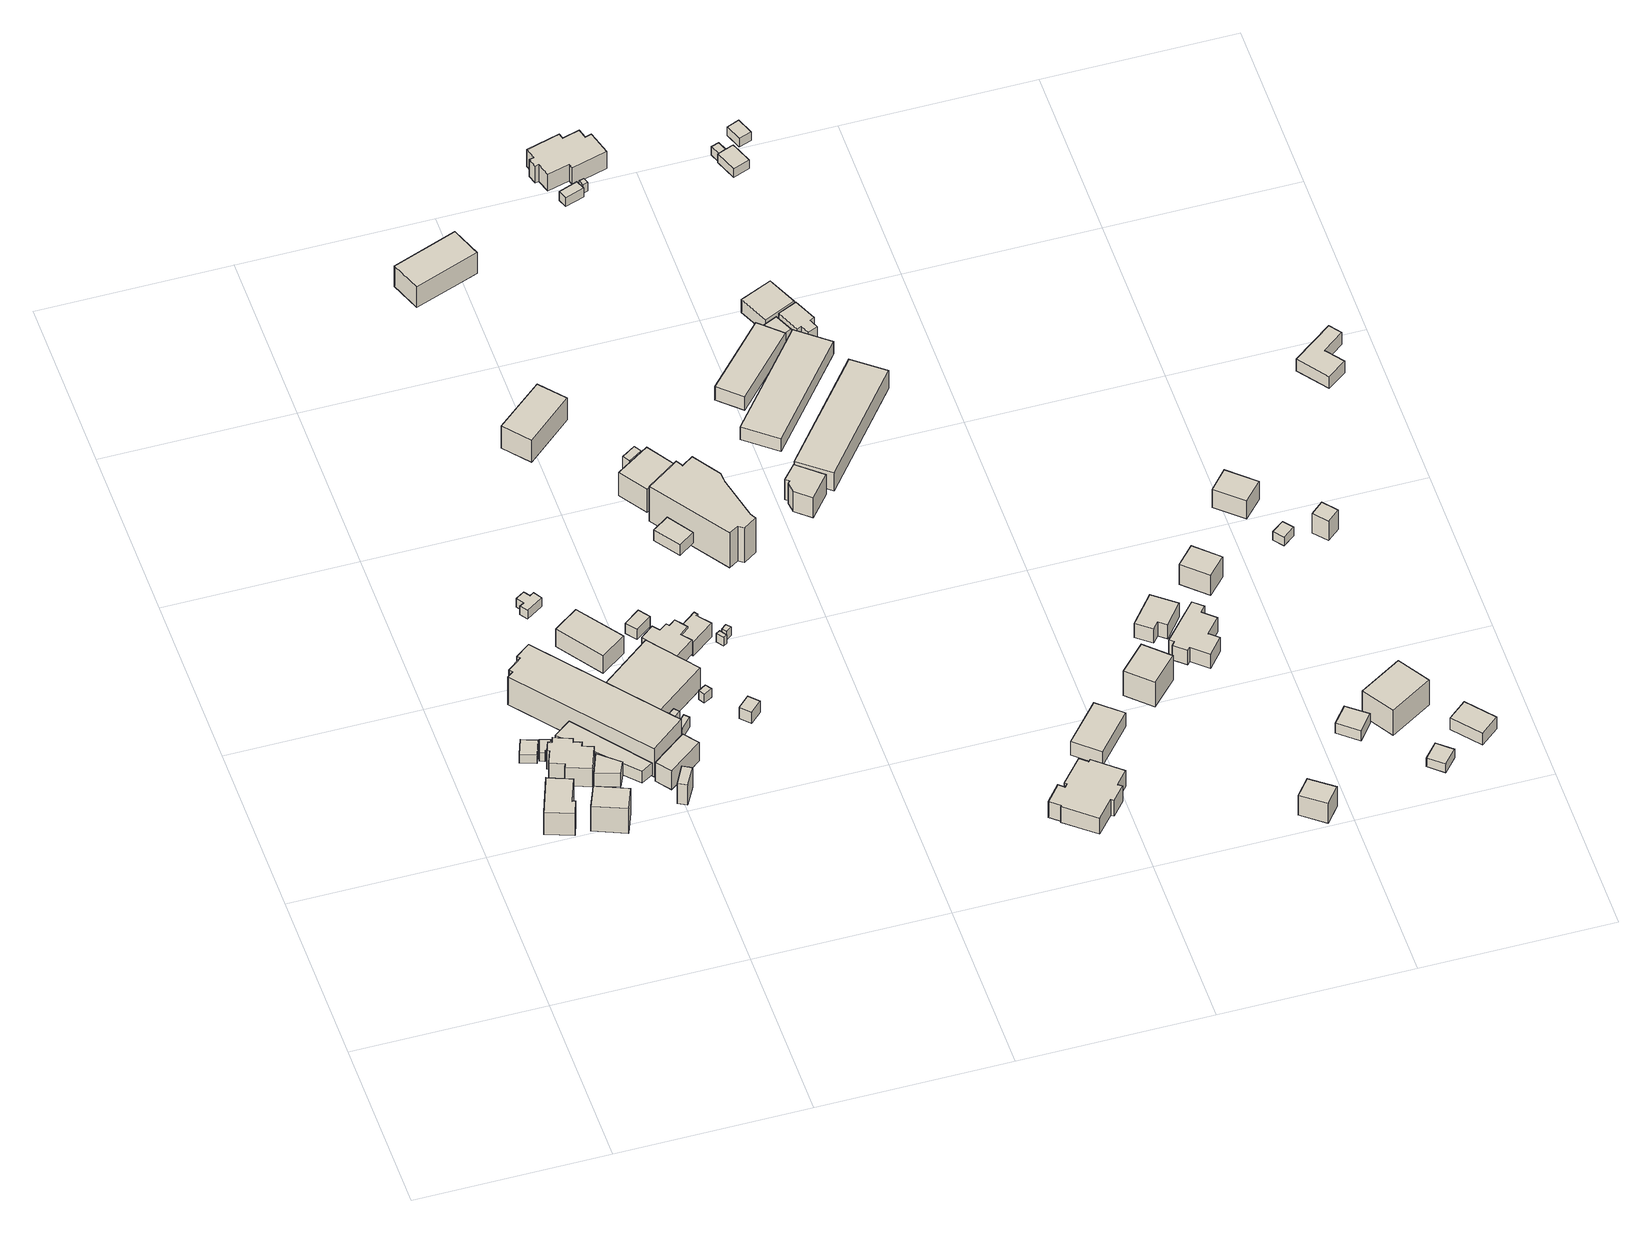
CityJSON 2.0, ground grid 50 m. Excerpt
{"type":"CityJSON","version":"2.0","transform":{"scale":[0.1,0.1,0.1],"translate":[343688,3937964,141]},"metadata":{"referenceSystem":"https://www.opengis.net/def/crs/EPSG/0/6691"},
"CityObjects":{
"building1":{"type":"Building","attributes":{"usage":"411","measuredHeight":8.9,"storeysAboveGround":2,"BuildingIDAttribute.prefecture":"14","BuildingIDAttribute.city":"14151","BuildingDetailAttribute.totalFloorArea":128.54,"BuildingDetailAttribute.buildingFootprintArea":64.27,"BuildingDetailAttribute.buildingStructureType":"601","BuildingDetailAttribute.buildingStructureOrgType":"1","BuildingDetailAttribute.orgUsage":"10","BuildingDetailAttribute.surveyYear":2015},"geometry":[{"type":"Solid","lod":"1","boundaries":[[[[0,1,2,3,4,5]],[[4,6,7,5]],[[3,8,6,4]],[[2,9,8,3]],[[1,10,9,2]],[[0,11,10,1]],[[5,7,11,0]],[[6,8,9,10,11,7]]]]}]},
"building2":{"type":"Building","attributes":{"BuildingIDAttribute.prefecture":"14","BuildingIDAttribute.city":"14151","BuildingDetailAttribute.surveyYear":2015},"geometry":[{"type":"Solid","lod":"1","boundaries":[[[[12,13,14,15]],[[14,16,17,15]],[[13,18,16,14]],[[12,19,18,13]],[[15,17,19,12]],[[16,18,19,17]]]]}]},
"building3":{"type":"Building","attributes":{"BuildingIDAttribute.prefecture":"14","BuildingIDAttribute.city":"14151","BuildingDetailAttribute.surveyYear":2015},"geometry":[{"type":"Solid","lod":"1","boundaries":[[[[20,21,22,23,24,25]],[[24,26,27,25]],[[23,28,26,24]],[[22,29,28,23]],[[21,30,29,22]],[[20,31,30,21]],[[25,27,31,20]],[[26,28,29,30,31,27]]]]}]},
"building4":{"type":"Building","attributes":{"usage":"411","measuredHeight":9.2,"storeysAboveGround":2,"BuildingIDAttribute.prefecture":"14","BuildingIDAttribute.city":"14151","BuildingDetailAttribute.totalFloorArea":100.25,"BuildingDetailAttribute.buildingFootprintArea":50.13,"BuildingDetailAttribute.buildingStructureType":"601","BuildingDetailAttribute.buildingStructureOrgType":"1","BuildingDetailAttribute.orgUsage":"10","BuildingDetailAttribute.surveyYear":2015},"geometry":[{"type":"Solid","lod":"1","boundaries":[[[[32,33,34,35]],[[34,36,37,35]],[[33,38,36,34]],[[32,39,38,33]],[[35,37,39,32]],[[36,38,39,37]]]]}]},
"building5":{"type":"Building","attributes":{"usage":"411","measuredHeight":8.1,"storeysAboveGround":2,"BuildingIDAttribute.prefecture":"14","BuildingIDAttribute.city":"14151","BuildingDetailAttribute.totalFloorArea":145.19,"BuildingDetailAttribute.buildingFootprintArea":72.6,"BuildingDetailAttribute.buildingStructureType":"601","BuildingDetailAttribute.buildingStructureOrgType":"1","BuildingDetailAttribute.orgUsage":"10","BuildingDetailAttribute.surveyYear":2015},"geometry":[{"type":"Solid","lod":"1","boundaries":[[[[40,41,42,43,44,45,46,47,48,49,50,51,52,53]],[[52,54,55,53]],[[51,56,54,52]],[[50,57,56,51]],[[49,58,57,50]],[[48,59,58,49]],[[47,60,59,48]],[[46,61,60,47]],[[45,62,61,46]],[[44,63,62,45]],[[43,64,63,44]],[[42,65,64,43]],[[41,66,65,42]],[[40,67,66,41]],[[53,55,67,40]],[[54,56,57,58,59,60,61,62,63,64,65,66,67,55]]]]}]},
"building6":{"type":"Building","attributes":{"usage":"411","measuredHeight":5.8,"storeysAboveGround":2,"BuildingIDAttribute.prefecture":"14","BuildingIDAttribute.city":"14151","BuildingDetailAttribute.totalFloorArea":54.68,"BuildingDetailAttribute.buildingFootprintArea":27.34,"BuildingDetailAttribute.buildingStructureType":"601","BuildingDetailAttribute.buildingStructureOrgType":"1","BuildingDetailAttribute.orgUsage":"10","BuildingDetailAttribute.surveyYear":2015},"geometry":[{"type":"Solid","lod":"1","boundaries":[[[[68,69,70,71]],[[70,72,73,71]],[[69,74,72,70]],[[68,75,74,69]],[[71,73,75,68]],[[72,74,75,73]]]]}]},
"building7":{"type":"Building","attributes":{"usage":"411","measuredHeight":5.9,"storeysAboveGround":2,"BuildingIDAttribute.prefecture":"14","BuildingIDAttribute.city":"14151","BuildingDetailAttribute.totalFloorArea":183.33,"BuildingDetailAttribute.buildingFootprintArea":91.67,"BuildingDetailAttribute.buildingStructureType":"601","BuildingDetailAttribute.buildingStructureOrgType":"1","BuildingDetailAttribute.orgUsage":"10","BuildingDetailAttribute.surveyYear":2015},"geometry":[{"type":"Solid","lod":"1","boundaries":[[[[76,77,78,79]],[[78,80,81,79]],[[77,82,80,78]],[[76,83,82,77]],[[79,81,83,76]],[[80,82,83,81]]]]}]},
"building8":{"type":"Building","attributes":{"usage":"441","measuredHeight":13.8,"storeysAboveGround":2,"BuildingIDAttribute.prefecture":"14","BuildingIDAttribute.city":"14151","BuildingDetailAttribute.totalFloorArea":827.96,"BuildingDetailAttribute.buildingFootprintArea":413.98,"BuildingDetailAttribute.buildingStructureType":"610","BuildingDetailAttribute.buildingStructureOrgType":"2","BuildingDetailAttribute.orgUsage":"172","BuildingDetailAttribute.surveyYear":2015},"geometry":[{"type":"Solid","lod":"1","boundaries":[[[[84,85,86,87,88,89,90,91]],[[90,92,93,91]],[[89,94,92,90]],[[88,95,94,89]],[[87,96,95,88]],[[86,97,96,87]],[[85,98,97,86]],[[84,99,98,85]],[[91,93,99,84]],[[92,94,95,96,97,98,99,93]]]]}]},
"building9":{"type":"Building","attributes":{"measuredHeight":7.2,"BuildingIDAttribute.prefecture":"14","BuildingIDAttribute.city":"14151","BuildingDetailAttribute.surveyYear":2015},"geometry":[{"type":"Solid","lod":"1","boundaries":[[[[100,101,102,103]],[[102,104,105,103]],[[101,106,104,102]],[[100,107,106,101]],[[103,105,107,100]],[[104,106,107,105]]]]}]},
"building10":{"type":"Building","attributes":{"BuildingIDAttribute.prefecture":"14","BuildingIDAttribute.city":"14151","BuildingDetailAttribute.surveyYear":2015},"geometry":[{"type":"Solid","lod":"1","boundaries":[[[[108,109,110,111,112,113,114,115]],[[114,116,117,115]],[[113,118,116,114]],[[112,119,118,113]],[[111,120,119,112]],[[110,121,120,111]],[[109,122,121,110]],[[108,123,122,109]],[[115,117,123,108]],[[116,118,119,120,121,122,123,117]]]]}]},
"building11":{"type":"Building","attributes":{"measuredHeight":12.3,"BuildingIDAttribute.prefecture":"14","BuildingIDAttribute.city":"14151","BuildingDetailAttribute.surveyYear":2015},"geometry":[{"type":"Solid","lod":"1","boundaries":[[[[124,125,126,127]],[[126,128,129,127]],[[125,130,128,126]],[[124,131,130,125]],[[127,129,131,124]],[[128,130,131,129]]]]}]},
"building12":{"type":"Building","attributes":{"usage":"441","measuredHeight":7.1,"storeysAboveGround":1,"BuildingIDAttribute.prefecture":"14","BuildingIDAttribute.city":"14151","BuildingDetailAttribute.totalFloorArea":98.62,"BuildingDetailAttribute.buildingFootprintArea":98.62,"BuildingDetailAttribute.buildingStructureType":"610","BuildingDetailAttribute.buildingStructureOrgType":"2","BuildingDetailAttribute.orgUsage":"171","BuildingDetailAttribute.surveyYear":2015},"geometry":[{"type":"Solid","lod":"1","boundaries":[[[[132,133,134,135]],[[134,136,137,135]],[[133,138,136,134]],[[132,139,138,133]],[[135,137,139,132]],[[136,138,139,137]]]]}]},
"building13":{"type":"Building","attributes":{"BuildingIDAttribute.prefecture":"14","BuildingIDAttribute.city":"14151","BuildingDetailAttribute.surveyYear":2015},"geometry":[{"type":"Solid","lod":"1","boundaries":[[[[140,141,142,143]],[[142,144,145,143]],[[141,146,144,142]],[[140,147,146,141]],[[143,145,147,140]],[[144,146,147,145]]]]}]},
"building14":{"type":"Building","attributes":{"measuredHeight":3.8,"BuildingIDAttribute.prefecture":"14","BuildingIDAttribute.city":"14151","BuildingDetailAttribute.surveyYear":2015},"geometry":[{"type":"Solid","lod":"1","boundaries":[[[[148,149,150,151]],[[150,152,153,151]],[[149,154,152,150]],[[148,155,154,149]],[[151,153,155,148]],[[152,154,155,153]]]]}]},
"building15":{"type":"Building","attributes":{"usage":"441","measuredHeight":7.8,"storeysAboveGround":1,"BuildingIDAttribute.prefecture":"14","BuildingIDAttribute.city":"14151","BuildingDetailAttribute.totalFloorArea":226.89,"BuildingDetailAttribute.buildingFootprintArea":226.89,"BuildingDetailAttribute.buildingStructureType":"610","BuildingDetailAttribute.buildingStructureOrgType":"2","BuildingDetailAttribute.orgUsage":"171","BuildingDetailAttribute.surveyYear":2015},"geometry":[{"type":"Solid","lod":"1","boundaries":[[[[156,157,158,159]],[[158,160,161,159]],[[157,162,160,158]],[[156,163,162,157]],[[159,161,163,156]],[[160,162,163,161]]]]}]},
"building16":{"type":"Building","attributes":{"usage":"401","measuredHeight":3.7,"storeysAboveGround":1,"BuildingIDAttribute.prefecture":"14","BuildingIDAttribute.city":"14151","BuildingDetailAttribute.totalFloorArea":20.37,"BuildingDetailAttribute.buildingFootprintArea":20.37,"BuildingDetailAttribute.buildingStructureType":"610","BuildingDetailAttribute.buildingStructureOrgType":"2","BuildingDetailAttribute.orgUsage":"61","BuildingDetailAttribute.surveyYear":2015},"geometry":[{"type":"Solid","lod":"1","boundaries":[[[[164,165,166,167]],[[166,168,169,167]],[[165,170,168,166]],[[164,171,170,165]],[[167,169,171,164]],[[168,170,171,169]]]]}]},
"building17":{"type":"Building","attributes":{"BuildingIDAttribute.prefecture":"14","BuildingIDAttribute.city":"14151","BuildingDetailAttribute.surveyYear":2015},"geometry":[{"type":"Solid","lod":"1","boundaries":[[[[172,173,174,175]],[[174,176,177,175]],[[173,178,176,174]],[[172,179,178,173]],[[175,177,179,172]],[[176,178,179,177]]]]}]},
"building18":{"type":"Building","attributes":{"measuredHeight":5.1,"BuildingIDAttribute.prefecture":"14","BuildingIDAttribute.city":"14151","BuildingDetailAttribute.surveyYear":2015},"geometry":[{"type":"Solid","lod":"1","boundaries":[[[[180,181,182,183,184,185,186,187,188,189,190,191,192]],[[191,193,194,192]],[[190,195,193,191]],[[189,196,195,190]],[[188,197,196,189]],[[187,198,197,188]],[[186,199,198,187]],[[185,200,199,186]],[[184,201,200,185]],[[183,202,201,184]],[[182,203,202,183]],[[181,204,203,182]],[[180,205,204,181]],[[192,194,205,180]],[[193,195,196,197,198,199,200,201,202,203,204,205,194]]]]}]},
"building19":{"type":"Building","attributes":{"measuredHeight":4.5,"BuildingIDAttribute.prefecture":"14","BuildingIDAttribute.city":"14151","BuildingDetailAttribute.surveyYear":2015},"geometry":[{"type":"Solid","lod":"1","boundaries":[[[[206,207,208,209]],[[208,210,211,209]],[[207,212,210,208]],[[206,213,212,207]],[[209,211,213,206]],[[210,212,213,211]]]]}]},
"building20":{"type":"Building","attributes":{"usage":"401","measuredHeight":5.4,"storeysAboveGround":1,"BuildingIDAttribute.prefecture":"14","BuildingIDAttribute.city":"14151","BuildingDetailAttribute.totalFloorArea":88.19,"BuildingDetailAttribute.buildingFootprintArea":88.19,"BuildingDetailAttribute.buildingStructureType":"610","BuildingDetailAttribute.buildingStructureOrgType":"2","BuildingDetailAttribute.orgUsage":"61","BuildingDetailAttribute.surveyYear":2015},"geometry":[{"type":"Solid","lod":"1","boundaries":[[[[214,215,216,217,218,219,220,221,222]],[[221,223,224,222]],[[220,225,223,221]],[[219,226,225,220]],[[218,227,226,219]],[[217,228,227,218]],[[216,229,228,217]],[[215,230,229,216]],[[214,231,230,215]],[[222,224,231,214]],[[223,225,226,227,228,229,230,231,224]]]]}]},
"building21":{"type":"Building","attributes":{"BuildingIDAttribute.prefecture":"14","BuildingIDAttribute.city":"14151","BuildingDetailAttribute.surveyYear":2015},"geometry":[{"type":"Solid","lod":"1","boundaries":[[[[232,233,234,235]],[[234,236,237,235]],[[233,238,236,234]],[[232,239,238,233]],[[235,237,239,232]],[[236,238,239,237]]]]}]},
"building22":{"type":"Building","attributes":{"usage":"412","measuredHeight":8.9,"storeysAboveGround":2,"BuildingIDAttribute.prefecture":"14","BuildingIDAttribute.city":"14151","BuildingDetailAttribute.totalFloorArea":229.02,"BuildingDetailAttribute.buildingFootprintArea":114.51,"BuildingDetailAttribute.buildingStructureType":"601","BuildingDetailAttribute.buildingStructureOrgType":"1","BuildingDetailAttribute.orgUsage":"20","BuildingDetailAttribute.surveyYear":2015},"geometry":[{"type":"Solid","lod":"1","boundaries":[[[[240,241,242,243]],[[242,244,245,243]],[[241,246,244,242]],[[240,247,246,241]],[[243,245,247,240]],[[244,246,247,245]]]]}]},
"building23":{"type":"Building","attributes":{"BuildingIDAttribute.prefecture":"14","BuildingIDAttribute.city":"14151","BuildingDetailAttribute.surveyYear":2015},"geometry":[{"type":"Solid","lod":"1","boundaries":[[[[248,249,250,251]],[[250,252,253,251]],[[249,254,252,250]],[[248,255,254,249]],[[251,253,255,248]],[[252,254,255,253]]]]}]},
"building24":{"type":"Building","attributes":{"measuredHeight":6.2,"BuildingIDAttribute.prefecture":"14","BuildingIDAttribute.city":"14151","BuildingDetailAttribute.surveyYear":2015},"geometry":[{"type":"Solid","lod":"1","boundaries":[[[[256,257,258,259]],[[258,260,261,259]],[[257,262,260,258]],[[256,263,262,257]],[[259,261,263,256]],[[260,262,263,261]]]]}]},
"building25":{"type":"Building","attributes":{"usage":"411","measuredHeight":8.8,"storeysAboveGround":2,"BuildingIDAttribute.prefecture":"14","BuildingIDAttribute.city":"14151","BuildingDetailAttribute.totalFloorArea":263.32,"BuildingDetailAttribute.buildingFootprintArea":131.66,"BuildingDetailAttribute.buildingStructureType":"601","BuildingDetailAttribute.buildingStructureOrgType":"1","BuildingDetailAttribute.orgUsage":"10","BuildingDetailAttribute.surveyYear":2015},"geometry":[{"type":"Solid","lod":"1","boundaries":[[[[264,265,266,267]],[[266,268,269,267]],[[265,270,268,266]],[[264,271,270,265]],[[267,269,271,264]],[[268,270,271,269]]]]}]},
"building26":{"type":"Building","attributes":{"measuredHeight":8.2,"BuildingIDAttribute.prefecture":"14","BuildingIDAttribute.city":"14151","BuildingDetailAttribute.surveyYear":2015},"geometry":[{"type":"Solid","lod":"1","boundaries":[[[[272,273,274,275]],[[274,276,277,275]],[[273,278,276,274]],[[272,279,278,273]],[[275,277,279,272]],[[276,278,279,277]]]]}]},
"building27":{"type":"Building","attributes":{"usage":"401","measuredHeight":9.4,"storeysAboveGround":2,"BuildingIDAttribute.prefecture":"14","BuildingIDAttribute.city":"14151","BuildingDetailAttribute.totalFloorArea":128.81,"BuildingDetailAttribute.buildingFootprintArea":64.41,"BuildingDetailAttribute.buildingStructureType":"610","BuildingDetailAttribute.buildingStructureOrgType":"2","BuildingDetailAttribute.orgUsage":"61","BuildingDetailAttribute.surveyYear":2015},"geometry":[{"type":"Solid","lod":"1","boundaries":[[[[280,281,282,283]],[[282,284,285,283]],[[281,286,284,282]],[[280,287,286,281]],[[283,285,287,280]],[[284,286,287,285]]]]}]},
"building28":{"type":"Building","attributes":{"usage":"401","measuredHeight":13.4,"storeysAboveGround":2,"BuildingIDAttribute.prefecture":"14","BuildingIDAttribute.city":"14151","BuildingDetailAttribute.totalFloorArea":411.06,"BuildingDetailAttribute.buildingFootprintArea":205.53,"BuildingDetailAttribute.buildingStructureType":"610","BuildingDetailAttribute.buildingStructureOrgType":"2","BuildingDetailAttribute.orgUsage":"61","BuildingDetailAttribute.surveyYear":2015},"geometry":[{"type":"Solid","lod":"1","boundaries":[[[[288,289,290,291,292,293,294,295,296,297,298]],[[297,299,300,298]],[[296,301,299,297]],[[295,302,301,296]],[[294,303,302,295]],[[293,304,303,294]],[[292,305,304,293]],[[291,306,305,292]],[[290,307,306,291]],[[289,308,307,290]],[[288,309,308,289]],[[298,300,309,288]],[[299,301,302,303,304,305,306,307,308,309,300]]]]}]},
"building29":{"type":"Building","attributes":{"usage":"451","measuredHeight":8.5,"storeysAboveGround":2,"BuildingIDAttribute.prefecture":"14","BuildingIDAttribute.city":"14151","BuildingDetailAttribute.totalFloorArea":125.45,"BuildingDetailAttribute.buildingFootprintArea":62.73,"BuildingDetailAttribute.buildingStructureType":"610","BuildingDetailAttribute.buildingStructureOrgType":"2","BuildingDetailAttribute.orgUsage":"200","BuildingDetailAttribute.surveyYear":2015},"geometry":[{"type":"Solid","lod":"1","boundaries":[[[[310,311,312,313,314,315,316]],[[315,317,318,316]],[[314,319,317,315]],[[313,320,319,314]],[[312,321,320,313]],[[311,322,321,312]],[[310,323,322,311]],[[316,318,323,310]],[[317,319,320,321,322,323,318]]]]}]},
"building30":{"type":"Building","attributes":{"measuredHeight":3.3,"BuildingIDAttribute.prefecture":"14","BuildingIDAttribute.city":"14151","BuildingDetailAttribute.surveyYear":2015},"geometry":[{"type":"Solid","lod":"1","boundaries":[[[[324,325,326,327]],[[326,328,329,327]],[[325,330,328,326]],[[324,331,330,325]],[[327,329,331,324]],[[328,330,331,329]]]]}]},
"building31":{"type":"Building","attributes":{"BuildingIDAttribute.prefecture":"14","BuildingIDAttribute.city":"14151","BuildingDetailAttribute.surveyYear":2015},"geometry":[{"type":"Solid","lod":"1","boundaries":[[[[332,333,334,335]],[[334,336,337,335]],[[333,338,336,334]],[[332,339,338,333]],[[335,337,339,332]],[[336,338,339,337]]]]}]},
"building32":{"type":"Building","attributes":{"usage":"451","measuredHeight":5.8,"storeysAboveGround":1,"BuildingIDAttribute.prefecture":"14","BuildingIDAttribute.city":"14151","BuildingDetailAttribute.totalFloorArea":178.81,"BuildingDetailAttribute.buildingFootprintArea":178.81,"BuildingDetailAttribute.buildingStructureType":"610","BuildingDetailAttribute.buildingStructureOrgType":"2","BuildingDetailAttribute.orgUsage":"200","BuildingDetailAttribute.surveyYear":2015},"geometry":[{"type":"Solid","lod":"1","boundaries":[[[[340,341,342,343]],[[342,344,345,343]],[[341,346,344,342]],[[340,347,346,341]],[[343,345,347,340]],[[344,346,347,345]]]]}]},
"building33":{"type":"Building","attributes":{"usage":"411","measuredHeight":7.6,"storeysAboveGround":2,"BuildingIDAttribute.prefecture":"14","BuildingIDAttribute.city":"14151","BuildingDetailAttribute.totalFloorArea":209.96,"BuildingDetailAttribute.buildingFootprintArea":104.98,"BuildingDetailAttribute.buildingStructureType":"601","BuildingDetailAttribute.buildingStructureOrgType":"1","BuildingDetailAttribute.orgUsage":"10","BuildingDetailAttribute.surveyYear":2015},"geometry":[{"type":"Solid","lod":"1","boundaries":[[[[348,349,350,351,352,353,354,355,356,357,358,359,360,361]],[[360,362,363,361]],[[359,364,362,360]],[[358,365,364,359]],[[357,366,365,358]],[[356,367,366,357]],[[355,368,367,356]],[[354,369,368,355]],[[353,370,369,354]],[[352,371,370,353]],[[351,372,371,352]],[[350,373,372,351]],[[349,374,373,350]],[[348,375,374,349]],[[361,363,375,348]],[[362,364,365,366,367,368,369,370,371,372,373,374,375,363]]]]}]},
"building34":{"type":"Building","attributes":{"usage":"451","measuredHeight":6,"storeysAboveGround":1,"BuildingIDAttribute.prefecture":"14","BuildingIDAttribute.city":"14151","BuildingDetailAttribute.totalFloorArea":374.06,"BuildingDetailAttribute.buildingFootprintArea":374.06,"BuildingDetailAttribute.buildingStructureType":"610","BuildingDetailAttribute.buildingStructureOrgType":"2","BuildingDetailAttribute.orgUsage":"200","BuildingDetailAttribute.surveyYear":2015},"geometry":[{"type":"Solid","lod":"1","boundaries":[[[[376,377,378,379]],[[378,380,381,379]],[[377,382,380,378]],[[376,383,382,377]],[[379,381,383,376]],[[380,382,383,381]]]]}]},
"building35":{"type":"Building","attributes":{"usage":"411","measuredHeight":7.7,"storeysAboveGround":1,"BuildingIDAttribute.prefecture":"14","BuildingIDAttribute.city":"14151","BuildingDetailAttribute.totalFloorArea":176.24,"BuildingDetailAttribute.buildingFootprintArea":176.24,"BuildingDetailAttribute.buildingStructureType":"601","BuildingDetailAttribute.buildingStructureOrgType":"1","BuildingDetailAttribute.orgUsage":"10","BuildingDetailAttribute.surveyYear":2015,"BuildingLandSlideRiskAttribute.description":"1","BuildingLandSlideRiskAttribute.areaType":"1"},"geometry":[{"type":"Solid","lod":"1","boundaries":[[[[384,385,386,387,388,389,390,391,392,393,394,395,396,397,398,399]],[[398,400,401,399]],[[397,402,400,398]],[[396,403,402,397]],[[395,404,403,396]],[[394,405,404,395]],[[393,406,405,394]],[[392,407,406,393]],[[391,408,407,392]],[[390,409,408,391]],[[389,410,409,390]],[[388,411,410,389]],[[387,412,411,388]],[[386,413,412,387]],[[385,414,413,386]],[[384,415,414,385]],[[399,401,415,384]],[[400,402,403,404,405,406,407,408,409,410,411,412,413,414,415,401]]]]}]},
"building36":{"type":"Building","attributes":{"usage":"451","measuredHeight":8.4,"storeysAboveGround":1,"BuildingIDAttribute.prefecture":"14","BuildingIDAttribute.city":"14151","BuildingDetailAttribute.totalFloorArea":379.98,"BuildingDetailAttribute.buildingFootprintArea":379.98,"BuildingDetailAttribute.buildingStructureType":"610","BuildingDetailAttribute.buildingStructureOrgType":"2","BuildingDetailAttribute.orgUsage":"200","BuildingDetailAttribute.surveyYear":2015},"geometry":[{"type":"Solid","lod":"1","boundaries":[[[[416,417,418,419]],[[418,420,421,419]],[[417,422,420,418]],[[416,423,422,417]],[[419,421,423,416]],[[420,422,423,421]]]]}]},
"building37":{"type":"Building","attributes":{"measuredHeight":4,"BuildingIDAttribute.prefecture":"14","BuildingIDAttribute.city":"14151","BuildingDetailAttribute.surveyYear":2015},"geometry":[{"type":"Solid","lod":"1","boundaries":[[[[424,425,426,427]],[[426,428,429,427]],[[425,430,428,426]],[[424,431,430,425]],[[427,429,431,424]],[[428,430,431,429]]]]}]},
"building38":{"type":"Building","attributes":{"measuredHeight":5.9,"BuildingIDAttribute.prefecture":"14","BuildingIDAttribute.city":"14151","BuildingDetailAttribute.surveyYear":2015},"geometry":[{"type":"Solid","lod":"1","boundaries":[[[[432,433,434,435]],[[434,436,437,435]],[[433,438,436,434]],[[432,439,438,433]],[[435,437,439,432]],[[436,438,439,437]]]]}]},
"building39":{"type":"Building","attributes":{"usage":"451","measuredHeight":5.4,"storeysAboveGround":1,"BuildingIDAttribute.prefecture":"14","BuildingIDAttribute.city":"14151","BuildingDetailAttribute.totalFloorArea":133.11,"BuildingDetailAttribute.buildingFootprintArea":133.11,"BuildingDetailAttribute.buildingStructureType":"610","BuildingDetailAttribute.buildingStructureOrgType":"2","BuildingDetailAttribute.orgUsage":"200","BuildingDetailAttribute.surveyYear":2015},"geometry":[{"type":"Solid","lod":"1","boundaries":[[[[440,441,442,443,444,445,446,447]],[[446,448,449,447]],[[445,450,448,446]],[[444,451,450,445]],[[443,452,451,444]],[[442,453,452,443]],[[441,454,453,442]],[[440,455,454,441]],[[447,449,455,440]],[[448,450,451,452,453,454,455,449]]]]}]},
"building40":{"type":"Building","attributes":{"usage":"411","measuredHeight":7,"storeysAboveGround":2,"BuildingIDAttribute.prefecture":"14","BuildingIDAttribute.city":"14151","BuildingDetailAttribute.totalFloorArea":191.18,"BuildingDetailAttribute.buildingFootprintArea":95.59,"BuildingDetailAttribute.buildingStructureType":"601","BuildingDetailAttribute.buildingStructureOrgType":"1","BuildingDetailAttribute.orgUsage":"10","BuildingDetailAttribute.surveyYear":2015,"BuildingLandSlideRiskAttribute.description":"1","BuildingLandSlideRiskAttribute.areaType":"1"},"geometry":[{"type":"Solid","lod":"1","boundaries":[[[[456,457,458,459]],[[458,460,461,459]],[[457,462,460,458]],[[456,463,462,457]],[[459,461,463,456]],[[460,462,463,461]]]]}]},
"building41":{"type":"Building","attributes":{"BuildingIDAttribute.prefecture":"14","BuildingIDAttribute.city":"14151","BuildingDetailAttribute.surveyYear":2015},"geometry":[{"type":"Solid","lod":"1","boundaries":[[[[464,465,466,467]],[[466,468,469,467]],[[465,470,468,466]],[[464,471,470,465]],[[467,469,471,464]],[[468,470,471,469]]]]}]},
"building42":{"type":"Building","attributes":{"usage":"451","storeysAboveGround":1,"BuildingIDAttribute.prefecture":"14","BuildingIDAttribute.city":"14151","BuildingDetailAttribute.totalFloorArea":21.63,"BuildingDetailAttribute.buildingFootprintArea":21.63,"BuildingDetailAttribute.buildingStructureType":"601","BuildingDetailAttribute.buildingStructureOrgType":"1","BuildingDetailAttribute.orgUsage":"200","BuildingDetailAttribute.surveyYear":2015},"geometry":[{"type":"Solid","lod":"1","boundaries":[[[[472,473,474,467,466,475]],[[466,468,476,475]],[[467,469,468,466]],[[474,477,469,467]],[[473,478,477,474]],[[472,479,478,473]],[[475,476,479,472]],[[468,469,477,478,479,476]]]]}]},
"building43":{"type":"Building","attributes":{"usage":"411","measuredHeight":9.7,"storeysAboveGround":2,"BuildingIDAttribute.prefecture":"14","BuildingIDAttribute.city":"14151","BuildingDetailAttribute.totalFloorArea":113.1,"BuildingDetailAttribute.buildingFootprintArea":56.55,"BuildingDetailAttribute.buildingStructureType":"601","BuildingDetailAttribute.buildingStructureOrgType":"1","BuildingDetailAttribute.orgUsage":"10","BuildingDetailAttribute.surveyYear":2015,"BuildingLandSlideRiskAttribute.description":"1","BuildingLandSlideRiskAttribute.areaType":"1"},"geometry":[{"type":"Solid","lod":"1","boundaries":[[[[480,481,482,483]],[[482,484,485,483]],[[481,486,484,482]],[[480,487,486,481]],[[483,485,487,480]],[[484,486,487,485]]]]}]},
"building44":{"type":"Building","attributes":{"usage":"451","storeysAboveGround":1,"BuildingIDAttribute.prefecture":"14","BuildingIDAttribute.city":"14151","BuildingDetailAttribute.totalFloorArea":13.48,"BuildingDetailAttribute.buildingFootprintArea":13.48,"BuildingDetailAttribute.buildingStructureType":"601","BuildingDetailAttribute.buildingStructureOrgType":"1","BuildingDetailAttribute.orgUsage":"200","BuildingDetailAttribute.surveyYear":2015},"geometry":[{"type":"Solid","lod":"1","boundaries":[[[[488,489,490,491]],[[490,492,493,491]],[[489,494,492,490]],[[488,495,494,489]],[[491,493,495,488]],[[492,494,495,493]]]]}]},
"building45":{"type":"Building","attributes":{"usage":"441","measuredHeight":5.6,"storeysAboveGround":2,"BuildingIDAttribute.prefecture":"14","BuildingIDAttribute.city":"14151","BuildingDetailAttribute.totalFloorArea":87.2,"BuildingDetailAttribute.buildingFootprintArea":43.6,"BuildingDetailAttribute.buildingStructureType":"601","BuildingDetailAttribute.buildingStructureOrgType":"1","BuildingDetailAttribute.orgUsage":"171","BuildingDetailAttribute.surveyYear":2015,"BuildingLandSlideRiskAttribute.description":"1","BuildingLandSlideRiskAttribute.areaType":"1"},"geometry":[{"type":"Solid","lod":"1","boundaries":[[[[496,497,498,499,500,501]],[[500,502,503,501]],[[499,504,502,500]],[[498,505,504,499]],[[497,506,505,498]],[[496,507,506,497]],[[501,503,507,496]],[[502,504,505,506,507,503]]]]}]},
"building46":{"type":"Building","attributes":{"usage":"411","measuredHeight":5.6,"storeysAboveGround":1,"BuildingIDAttribute.prefecture":"14","BuildingIDAttribute.city":"14151","BuildingDetailAttribute.totalFloorArea":164.52,"BuildingDetailAttribute.buildingFootprintArea":164.52,"BuildingDetailAttribute.buildingStructureType":"601","BuildingDetailAttribute.buildingStructureOrgType":"1","BuildingDetailAttribute.orgUsage":"10","BuildingDetailAttribute.surveyYear":2015,"BuildingLandSlideRiskAttribute.description":"1","BuildingLandSlideRiskAttribute.areaType":"1"},"geometry":[{"type":"Solid","lod":"1","boundaries":[[[[508,509,510,511,512,513,514,515,516,517,518,519]],[[518,520,521,519]],[[517,522,520,518]],[[516,523,522,517]],[[515,524,523,516]],[[514,525,524,515]],[[513,526,525,514]],[[512,527,526,513]],[[511,528,527,512]],[[510,529,528,511]],[[509,530,529,510]],[[508,531,530,509]],[[519,521,531,508]],[[520,522,523,524,525,526,527,528,529,530,531,521]]]]}]},
"building47":{"type":"Building","attributes":{"usage":"413","measuredHeight":7.7,"storeysAboveGround":1,"BuildingIDAttribute.prefecture":"14","BuildingIDAttribute.city":"14151","BuildingDetailAttribute.totalFloorArea":34.98,"BuildingDetailAttribute.buildingFootprintArea":34.98,"BuildingDetailAttribute.buildingStructureType":"601","BuildingDetailAttribute.buildingStructureOrgType":"1","BuildingDetailAttribute.orgUsage":"30","BuildingDetailAttribute.surveyYear":2015,"BuildingLandSlideRiskAttribute.description":"1","BuildingLandSlideRiskAttribute.areaType":"1"},"geometry":[{"type":"Solid","lod":"1","boundaries":[[[[532,533,534,535]],[[534,536,537,535]],[[533,538,536,534]],[[532,539,538,533]],[[535,537,539,532]],[[536,538,539,537]]]]}]},
"building48":{"type":"Building","attributes":{"usage":"412","measuredHeight":7.7,"storeysAboveGround":2,"BuildingIDAttribute.prefecture":"14","BuildingIDAttribute.city":"14151","BuildingDetailAttribute.totalFloorArea":77.7,"BuildingDetailAttribute.buildingFootprintArea":38.85,"BuildingDetailAttribute.buildingStructureType":"601","BuildingDetailAttribute.buildingStructureOrgType":"1","BuildingDetailAttribute.orgUsage":"20","BuildingDetailAttribute.surveyYear":2015,"BuildingLandSlideRiskAttribute.description":"1","BuildingLandSlideRiskAttribute.areaType":"1"},"geometry":[{"type":"Solid","lod":"1","boundaries":[[[[540,541,542,543]],[[542,544,545,543]],[[541,546,544,542]],[[540,547,546,541]],[[543,545,547,540]],[[544,546,547,545]]]]}]},
"building49":{"type":"Building","attributes":{"usage":"411","measuredHeight":4.5,"storeysAboveGround":2,"BuildingIDAttribute.prefecture":"14","BuildingIDAttribute.city":"14151","BuildingDetailAttribute.totalFloorArea":65.44,"BuildingDetailAttribute.buildingFootprintArea":32.72,"BuildingDetailAttribute.buildingStructureType":"601","BuildingDetailAttribute.buildingStructureOrgType":"1","BuildingDetailAttribute.orgUsage":"10","BuildingDetailAttribute.surveyYear":2015,"BuildingLandSlideRiskAttribute.description":"1","BuildingLandSlideRiskAttribute.areaType":"1"},"geometry":[{"type":"Solid","lod":"1","boundaries":[[[[548,549,550,551]],[[550,552,553,551]],[[549,554,552,550]],[[548,555,554,549]],[[551,553,555,548]],[[552,554,555,553]]]]}]},
"building50":{"type":"Building","attributes":{"BuildingIDAttribute.prefecture":"14","BuildingIDAttribute.city":"14151","BuildingDetailAttribute.surveyYear":2015},"geometry":[{"type":"Solid","lod":"1","boundaries":[[[[556,557,558,559]],[[558,560,561,559]],[[557,562,560,558]],[[556,563,562,557]],[[559,561,563,556]],[[560,562,563,561]]]]}]},
"building51":{"type":"Building","attributes":{"usage":"422","measuredHeight":8.1,"storeysAboveGround":1,"BuildingIDAttribute.prefecture":"14","BuildingIDAttribute.city":"14151","BuildingDetailAttribute.totalFloorArea":50.22,"BuildingDetailAttribute.buildingFootprintArea":50.22,"BuildingDetailAttribute.buildingStructureType":"601","BuildingDetailAttribute.buildingStructureOrgType":"1","BuildingDetailAttribute.orgUsage":"138","BuildingDetailAttribute.surveyYear":2015,"BuildingLandSlideRiskAttribute.description":"1","BuildingLandSlideRiskAttribute.areaType":"1"},"geometry":[{"type":"Solid","lod":"1","boundaries":[[[[564,565,566,567]],[[566,568,569,567]],[[565,570,568,566]],[[564,571,570,565]],[[567,569,571,564]],[[568,570,571,569]]]]}]},
"building52":{"type":"Building","attributes":{"usage":"411","measuredHeight":9.8,"storeysAboveGround":2,"BuildingIDAttribute.prefecture":"14","BuildingIDAttribute.city":"14151","BuildingDetailAttribute.totalFloorArea":213.27,"BuildingDetailAttribute.buildingFootprintArea":106.63,"BuildingDetailAttribute.buildingStructureType":"601","BuildingDetailAttribute.buildingStructureOrgType":"1","BuildingDetailAttribute.orgUsage":"10","BuildingDetailAttribute.surveyYear":2015,"BuildingLandSlideRiskAttribute.description":"1","BuildingLandSlideRiskAttribute.areaType":"1"},"geometry":[{"type":"Solid","lod":"1","boundaries":[[[[572,573,574,575]],[[574,576,577,575]],[[573,578,576,574]],[[572,579,578,573]],[[575,577,579,572]],[[576,578,579,577]]]]}]},
"building53":{"type":"Building","attributes":{"BuildingIDAttribute.prefecture":"14","BuildingIDAttribute.city":"14151","BuildingDetailAttribute.surveyYear":2015,"BuildingLandSlideRiskAttribute.description":"1","BuildingLandSlideRiskAttribute.areaType":"1"},"geometry":[{"type":"Solid","lod":"1","boundaries":[[[[580,581,582,583]],[[582,584,585,583]],[[581,586,584,582]],[[580,587,586,581]],[[583,585,587,580]],[[584,586,587,585]]]]}]},
"building54":{"type":"Building","attributes":{"usage":"411","measuredHeight":4.8,"storeysAboveGround":1,"BuildingIDAttribute.prefecture":"14","BuildingIDAttribute.city":"14151","BuildingDetailAttribute.totalFloorArea":45.95,"BuildingDetailAttribute.buildingFootprintArea":45.95,"BuildingDetailAttribute.buildingStructureType":"601","BuildingDetailAttribute.buildingStructureOrgType":"1","BuildingDetailAttribute.orgUsage":"10","BuildingDetailAttribute.surveyYear":2015},"geometry":[{"type":"Solid","lod":"1","boundaries":[[[[588,589,590,591]],[[590,592,593,591]],[[589,594,592,590]],[[588,595,594,589]],[[591,593,595,588]],[[592,594,595,593]]]]}]},
"building55":{"type":"Building","attributes":{"usage":"422","measuredHeight":7.9,"storeysAboveGround":1,"BuildingIDAttribute.prefecture":"14","BuildingIDAttribute.city":"14151","BuildingDetailAttribute.totalFloorArea":16.37,"BuildingDetailAttribute.buildingFootprintArea":16.37,"BuildingDetailAttribute.buildingStructureType":"601","BuildingDetailAttribute.buildingStructureOrgType":"1","BuildingDetailAttribute.orgUsage":"138","BuildingDetailAttribute.surveyYear":2015,"BuildingLandSlideRiskAttribute.description":"1","BuildingLandSlideRiskAttribute.areaType":"1"},"geometry":[{"type":"Solid","lod":"1","boundaries":[[[[596,597,598,599]],[[598,600,601,599]],[[597,602,600,598]],[[596,603,602,597]],[[599,601,603,596]],[[600,602,603,601]]]]}]},
"building56":{"type":"Building","attributes":{"usage":"401","measuredHeight":4.4,"storeysAboveGround":1,"BuildingIDAttribute.prefecture":"14","BuildingIDAttribute.city":"14151","BuildingDetailAttribute.totalFloorArea":74.09,"BuildingDetailAttribute.buildingFootprintArea":74.09,"BuildingDetailAttribute.buildingStructureType":"601","BuildingDetailAttribute.buildingStructureOrgType":"1","BuildingDetailAttribute.orgUsage":"61","BuildingDetailAttribute.surveyYear":2015,"BuildingLandSlideRiskAttribute.description":"1","BuildingLandSlideRiskAttribute.areaType":"1"},"geometry":[{"type":"Solid","lod":"1","boundaries":[[[[604,605,606,607,608,609]],[[608,610,611,609]],[[607,612,610,608]],[[606,613,612,607]],[[605,614,613,606]],[[604,615,614,605]],[[609,611,615,604]],[[610,612,613,614,615,611]]]]}]}
},
"vertices":[
[106,146,534],[81,79,534],[89,76,534],[76,39,534],[6,64,534],[44,169,534],[6,64,612],[44,169,612],[76,39,612],[89,76,612],[81,79,612],[106,146,612],
[36,347,534],[76,333,534],[59,287,534],[19,301,534],[59,287,564],[19,301,564],[76,333,564],[36,347,564],
[105,324,535],[94,291,535],[82,295,535],[79,287,535],[66,292,535],[79,333,535],[66,292,565],[79,333,565],[79,287,565],[82,295,565],[94,291,565],[105,324,565],
[144,113,522],[227,79,522],[203,18,522],[119,52,522],[203,18,609],[119,52,609],[227,79,609],[144,113,609],
[105,210,534],[68,225,534],[82,261,534],[76,263,534],[86,290,534],[96,286,534],[101,301,534],[148,283,534],[144,272,534],[164,265,534],[160,254,534],[187,243,534],[162,176,534],[101,200,534],[162,176,598],[101,200,598],[187,243,598],[160,254,598],[164,265,598],[144,272,598],[148,283,598],[101,301,598],[96,286,598],[86,290,598],[76,263,598],[82,261,598],[68,225,598],[105,210,598],
[188,234,535],[241,189,535],[226,155,535],[165,175,535],[226,155,583],[165,175,583],[241,189,583],[188,234,583],
[116,326,533],[162,360,533],[309,172,533],[278,154,533],[309,172,574],[278,154,574],[162,360,574],[116,326,574],
[315,177,519],[54,502,519],[70,514,519],[63,523,519],[100,551,519],[94,559,519],[132,588,519],[405,249,519],[132,588,616],[405,249,616],[94,559,616],[100,551,616],[63,523,616],[70,514,616],[54,502,616],[315,177,616],
[398,136,497],[370,85,497],[348,98,497],[375,149,497],[348,98,567],[375,149,567],[370,85,567],[398,136,567],
[178,772,525],[165,791,525],[188,806,525],[199,790,525],[210,797,525],[224,775,525],[179,746,525],[166,765,525],[179,746,555],[166,765,555],[224,775,555],[210,797,555],[199,790,555],[188,806,555],[165,791,555],[178,772,555],
[346,136,506],[317,174,506],[407,243,506],[436,205,506],[407,243,571],[436,205,571],[317,174,571],[346,136,571],
[216,642,525],[281,688,525],[364,572,525],[298,525,525],[364,572,586],[298,525,586],[281,688,586],[216,642,586],
[425,325,529],[393,299,529],[383,312,529],[414,338,529],[383,312,559],[414,338,559],[393,299,559],[425,325,559],
[444,304,519],[415,273,519],[402,284,519],[432,316,519],[402,284,554],[432,316,554],[415,273,554],[444,304,554],
[505,418,513],[370,313,513],[274,436,513],[409,542,513],[274,436,589],[409,542,589],[370,313,589],[505,418,589],
[407,604,526],[386,632,526],[428,664,526],[449,636,526],[428,664,561],[449,636,561],[386,632,561],[407,604,561],
[523,385,514],[501,372,514],[492,388,514],[513,401,514],[492,388,544],[513,401,544],[501,372,544],[523,385,544],
[420,561,513],[409,576,513],[444,604,513],[458,586,513],[478,601,513],[484,594,513],[501,607,513],[514,590,513],[524,577,513],[501,558,513],[521,532,513],[467,490,513],[415,557,513],[467,490,562],[415,557,562],[521,532,562],[501,558,562],[524,577,562],[514,590,562],[501,607,562],[484,594,562],[478,601,562],[458,586,562],[444,604,562],[409,576,562],[420,561,562],
[628,333,481],[598,304,481],[574,329,481],[604,358,481],[574,329,520],[604,358,520],[598,304,520],[628,333,520],
[514,590,509],[554,621,509],[560,613,509],[556,610,509],[583,575,509],[523,529,509],[521,532,509],[501,558,509],[524,577,509],[501,558,557],[524,577,557],[521,532,557],[523,529,557],[583,575,557],[556,610,557],[560,613,557],[554,621,557],[514,590,557],
[599,563,508],[611,545,508],[601,539,508],[589,557,508],[601,539,538],[589,557,538],[611,545,538],[599,563,538],
[286,1298,516],[408,1402,516],[463,1338,516],[342,1233,516],[463,1338,593],[342,1233,593],[408,1402,593],[286,1298,593],
[619,578,508],[629,566,508],[614,555,508],[605,566,508],[614,555,538],[605,566,538],[629,566,538],[619,578,538],
[542,904,518],[585,933,518],[629,868,518],[587,839,518],[629,868,556],[587,839,556],[585,933,556],[542,904,556],
[202,1875,511],[372,1938,511],[402,1857,511],[232,1794,511],[402,1857,583],[232,1794,583],[372,1938,583],[202,1875,583],
[568,1143,517],[580,1124,517],[544,1100,517],[532,1119,517],[544,1100,592],[532,1119,592],[580,1124,592],[568,1143,592],
[594,1126,517],[642,1053,517],[555,995,517],[506,1068,517],[555,995,598],[506,1068,598],[642,1053,598],[594,1126,598],
[655,1035,487],[685,1056,487],[733,984,487],[735,956,487],[761,839,487],[770,822,487],[735,799,487],[721,809,487],[696,794,487],[559,994,487],[645,1053,487],[559,994,608],[645,1053,608],[696,794,608],[721,809,608],[735,799,608],[770,822,608],[761,839,608],[735,956,608],[733,984,608],[685,1056,608],[655,1035,608],
[895,924,484],[891,953,484],[897,959,484],[887,967,484],[922,1008,484],[986,953,484],[934,891,484],[986,953,554],[934,891,554],[922,1008,554],[887,967,554],[897,959,554],[891,953,554],[895,924,554],
[716,2015,512],[666,1998,512],[657,2022,512],[707,2040,512],[657,2022,543],[707,2040,543],[666,1998,543],[716,2015,543],
[726,2046,512],[731,2031,512],[717,2027,512],[713,2042,512],[717,2027,542],[713,2042,542],[731,2031,542],[726,2046,542],
[878,1253,503],[820,1306,503],[974,1474,503],[1032,1420,503],[974,1474,550],[1032,1420,550],[820,1306,550],[878,1253,550],
[620,2093,511],[613,2118,511],[625,2121,511],[617,2150,511],[705,2175,511],[709,2160,511],[754,2173,511],[761,2147,511],[778,2152,511],[796,2087,511],[702,2061,511],[699,2075,511],[641,2059,511],[630,2096,511],[641,2059,570],[630,2096,570],[699,2075,570],[702,2061,570],[796,2087,570],[778,2152,570],[761,2147,570],[754,2173,570],[709,2160,570],[705,2175,570],[617,2150,570],[625,2121,570],[613,2118,570],[620,2093,570],
[921,1102,501],[839,1168,501],[1052,1431,501],[1133,1365,501],[1052,1431,545],[1133,1365,545],[839,1168,545],[921,1102,545],
[1298,86,138],[1273,107,138],[1311,153,138],[1325,140,138],[1332,148,138],[1326,153,138],[1383,219,138],[1403,202,138],[1408,208,138],[1478,148,138],[1446,111,138],[1456,103,138],[1423,64,138],[1416,69,138],[1373,19,138],[1296,83,138],[1373,19,193],[1296,83,193],[1416,69,193],[1423,64,193],[1456,103,193],[1446,111,193],[1478,148,193],[1408,208,193],[1403,202,193],[1383,219,193],[1326,153,193],[1332,148,193],[1325,140,193],[1311,153,193],[1273,107,193],[1298,86,193],
[1009,963,479],[929,1027,479],[1152,1303,479],[1231,1240,479],[1152,1303,541],[1231,1240,541],[929,1027,541],[1009,963,541],
[1029,1428,505],[992,1470,505],[1029,1487,505],[1051,1438,505],[1029,1487,539],[1051,1438,539],[992,1470,539],[1029,1428,539],
[1000,1476,503],[964,1556,503],[1047,1593,503],[1082,1513,503],[1047,1593,549],[1082,1513,549],[964,1556,549],[1000,1476,549],
[1112,1449,501],[1100,1444,501],[1110,1419,501],[1084,1408,501],[1074,1431,501],[1062,1425,501],[1035,1488,501],[1085,1510,501],[1035,1488,548],[1085,1510,548],[1062,1425,548],[1074,1431,548],[1084,1408,548],[1110,1419,548],[1100,1444,548],[1112,1449,548],
[1472,383,141],[1535,329,141],[1445,225,141],[1382,280,141],[1445,225,189],[1382,280,189],[1535,329,189],[1472,383,189],
[1050,2069,494],[1070,2076,494],[1080,2051,494],[1060,2043,494],[1080,2051,524],[1060,2043,524],[1070,2076,524],[1050,2069,524],
[1123,2001,494],[1079,1984,494],[1057,2042,494],[1101,2059,494],[1101,2059,524],[1057,2042,524],[1079,1984,524],[1123,2001,524],
[1621,373,136],[1560,431,136],[1627,501,136],[1688,443,136],[1627,501,221],[1688,443,221],[1560,431,221],[1621,373,221],
[1138,2133,492],[1155,2088,492],[1121,2076,492],[1105,2120,492],[1121,2076,522],[1105,2120,522],[1155,2088,522],[1138,2133,522],
[1760,624,145],[1713,565,145],[1693,581,145],[1677,562,145],[1638,593,145],[1701,671,145],[1638,593,194],[1701,671,194],[1677,562,194],[1693,581,194],[1713,565,194],[1760,624,194],
[1792,629,133],[1818,606,133],[1804,590,133],[1836,562,133],[1799,520,133],[1823,499,133],[1785,454,133],[1744,490,133],[1736,482,133],[1706,508,133],[1715,519,133],[1704,528,133],[1715,519,183],[1704,528,183],[1706,508,183],[1736,482,183],[1744,490,183],[1785,454,183],[1823,499,183],[1799,520,183],[1836,562,183],[1804,590,183],[1818,606,183],[1792,629,183],
[1911,93,12],[1971,47,12],[1935,1,12],[1875,48,12],[1935,1,81],[1875,48,81],[1971,47,81],[1911,93,81],
[1836,773,146],[1897,716,146],[1852,667,146],[1791,724,146],[1852,667,216],[1791,724,216],[1897,716,216],[1836,773,216],
[2073,314,18],[2124,273,18],[2087,226,18],[2036,268,18],[2087,226,53],[2036,268,53],[2124,273,53],[2073,314,53],
[2250,74,11],[2212,107,11],[2246,147,11],[2284,114,11],[2246,147,41],[2284,114,41],[2212,107,41],[2250,74,41],
[1988,997,137],[2056,936,137],[2009,885,137],[1942,945,137],[2009,885,200],[1942,945,200],[2056,936,200],[1988,997,200],
[2115,307,13],[2226,375,13],[2277,293,13],[2166,224,13],[2277,293,100],[2166,224,100],[2226,375,100],[2115,307,100],
[2081,830,132],[2101,804,132],[2069,780,132],[2049,806,132],[2069,780,162],[2049,806,162],[2101,804,162],[2081,830,162],
[2351,251,3],[2410,180,3],[2362,140,3],[2303,211,3],[2362,140,44],[2303,211,44],[2410,180,44],[2351,251,44],
[2185,852,105],[2215,816,105],[2182,788,105],[2152,823,105],[2182,788,173],[2152,823,173],[2215,816,173],[2185,852,173],
[2337,1312,136],[2372,1265,136],[2322,1228,136],[2264,1306,136],[2370,1386,136],[2393,1355,136],[2370,1386,177],[2393,1355,177],[2264,1306,177],[2322,1228,177],[2372,1265,177],[2337,1312,177]
]}
